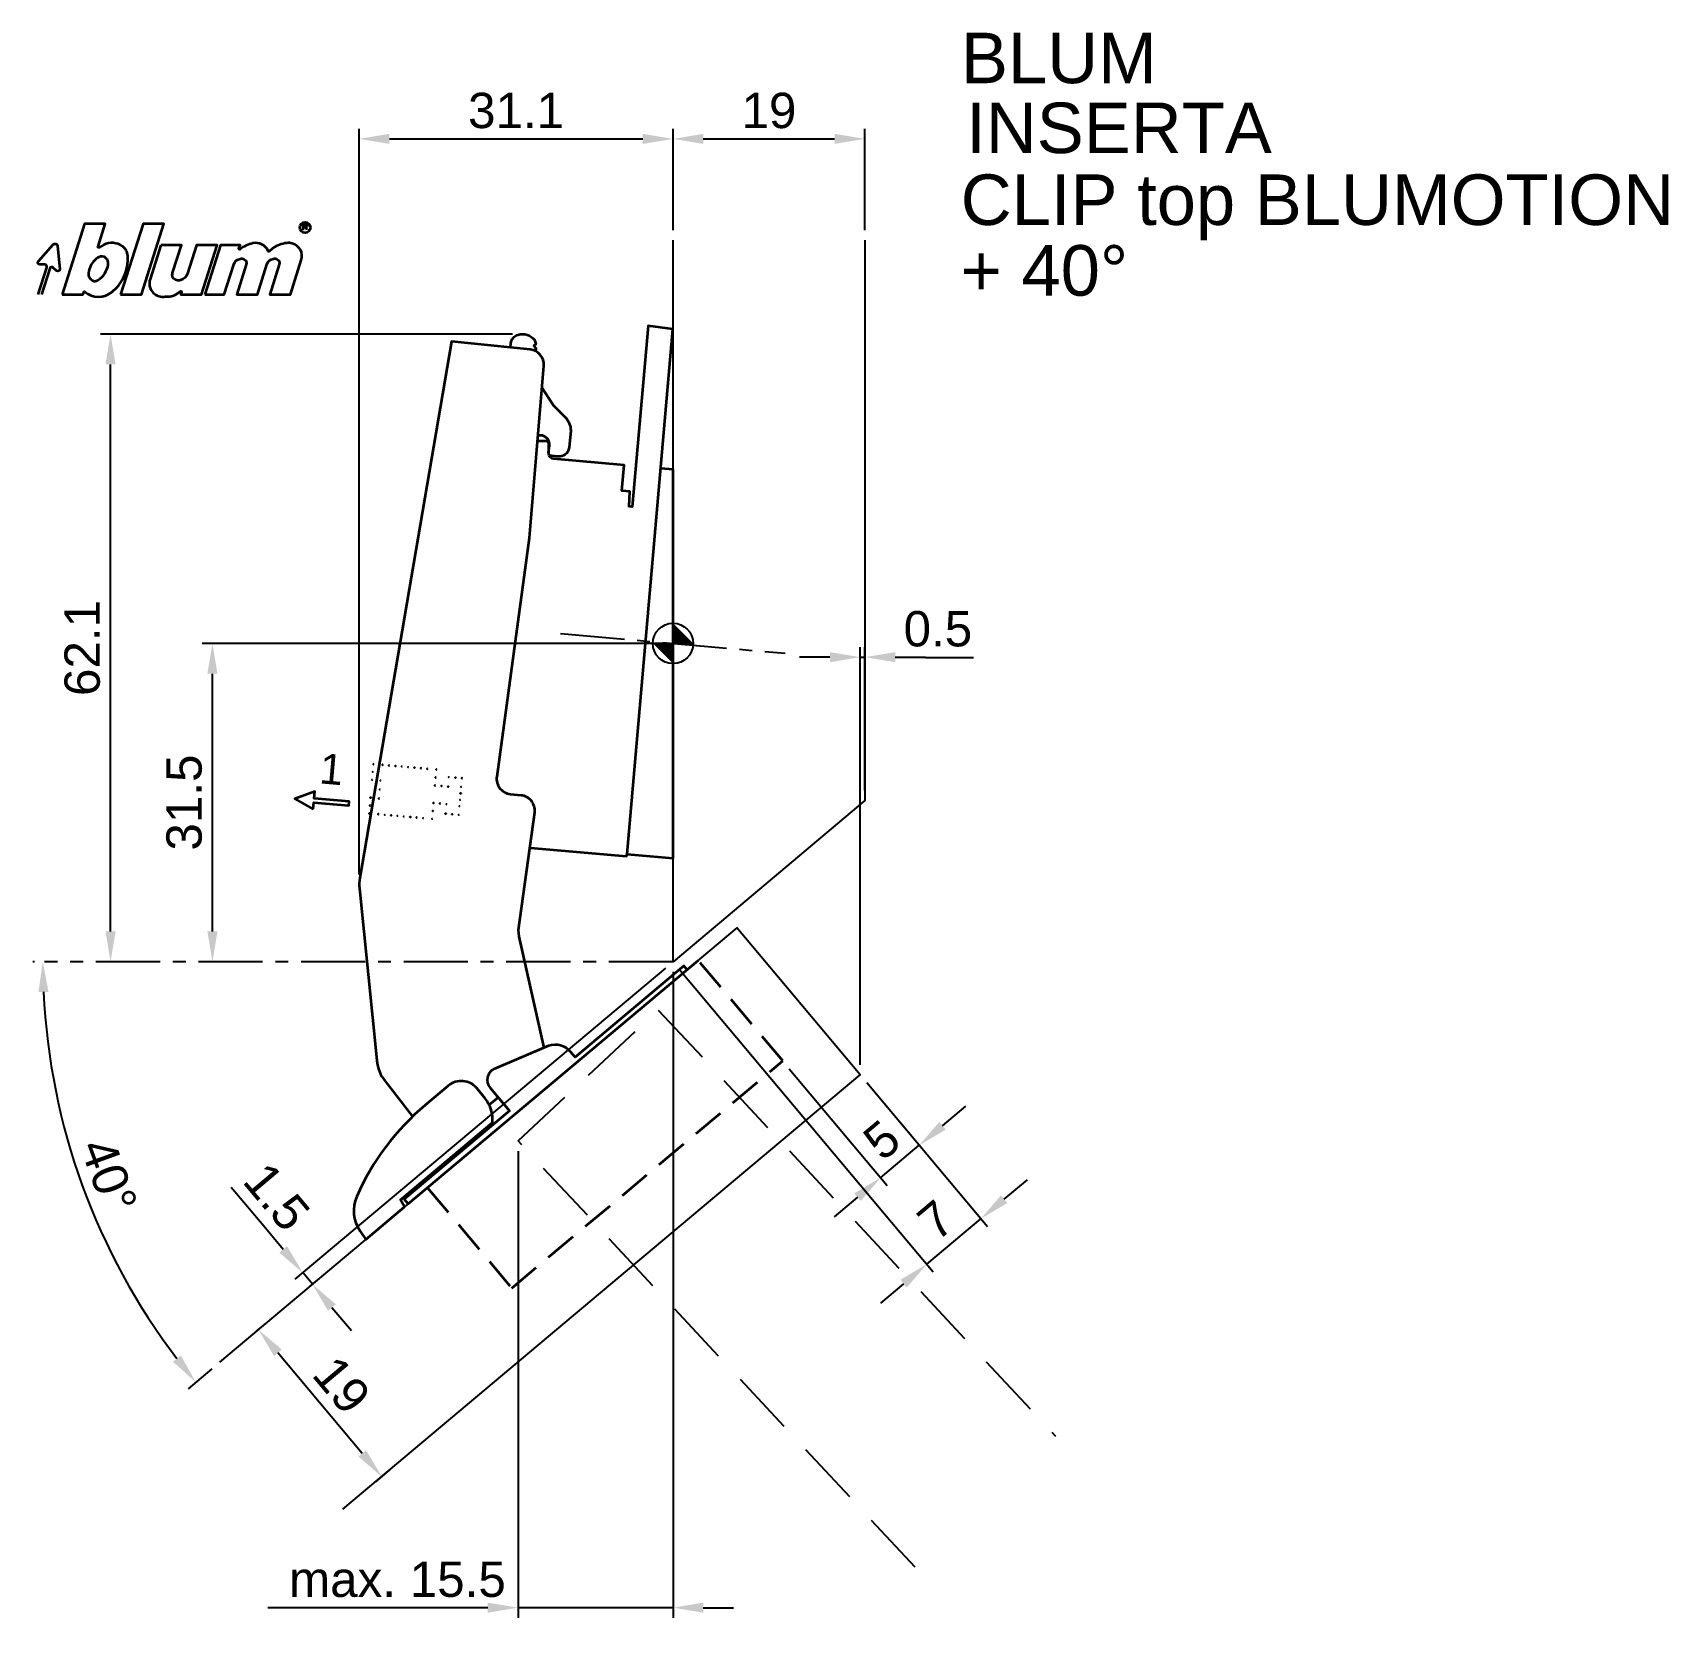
# Model space of a CAD drawing. Extents: x -63 to 99, y -98 to 60.
import ezdxf

# ---------------------------------------------------------------- set-up
doc = ezdxf.new("R2010")
doc.units = 0
doc.header["$PDMODE"] = 35
doc.header["$PDSIZE"] = 5
for name, pattern in [('MITTE', [50.8, 31.75, -6.35, 6.35, -6.35]), ('STRICHLINIE', [19.05, 12.7, -6.35]), ('VERDECKT2', [4.7625, 3.175, -1.5875])]:
    doc.linetypes.add(name, pattern=pattern)
doc.layers.get('Defpoints').update_dxf_attribs({"linetype": 'CONTINUOUS'})
doc.layers.add('1', color=2, linetype='CONTINUOUS')
doc.layers.add('5', color=1, linetype='CONTINUOUS')
doc.layers.add('6', color=3, linetype='CONTINUOUS', lineweight=35)
doc.styles.add('Beschlag', font='ARIAL.TTF')
doc.dimstyles.new('Beschlag', dxfattribs={"dimtxt": 3.5, "dimasz": 3, "dimexe": 1, "dimexo": 1, "dimgap": 1, "dimtad": 1, "dimdec": 1, "dimdsep": 46, "dimtxsty": 'Beschlag', "dimcen": 2, "dimclrd": 256, "dimclre": 256, "dimclrt": 256, "dimadec": 1, "dimazin": 2, "dimtfac": 0.71, "dimtdec": 1, "dimtix": 1, "dimtmove": 2, "dimatfit": 0, "dimfxl": 0, "dimtolj": 1, "dimlwd": -1, "dimlwe": -1, "dimarcsym": 0})

# ---------------------------------------------------------------- blocks, each defined once
blk = doc.blocks.new('NullPunkt')
at = {"layer": '5'}
for points in [[(0, 2), (0, -2)], [(-2, 0), (2, 0)]]:
    blk.add_lwpolyline(points, dxfattribs=at)
blk.add_circle((0, 0), 2, dxfattribs=at)
for points in [[(0, 0), (-2, 0), (0, 2)], [(0, 0), (2, 0), (0, -2)]]:
    blk.add_solid(points, dxfattribs=at)
blk = doc.blocks.new('*D1')
at = {"layer": '1'}
for p, q in [((-0.98, 0), (-46.59, 0)), ((-45.59, -28.5), (-45.59, -3)), ((-43.88, -31.5), (-46.59, -31.5))]:
    blk.add_line(p, q, dxfattribs=at)
for points in [[(-46.09, -3), (-45.09, -3), (-45.59, 0)], [(-46.09, -28.5), (-45.09, -28.5), (-45.59, -31.5)]]:
    blk.add_solid(points, dxfattribs=at)
at = {"layer": 'Defpoints', "color": 0}
for p in [(-45.59, 0), (0.02, 0), (-42.88, -31.5)]:
    blk.add_point(p, dxfattribs=at)
at = {"layer": '1', "insert": (-48.38, -15.75), "char_height": 3.5, "attachment_point": 5, "rotation": 90, "style": 'Beschlag'}
blk.add_mtext('\\A1;31.5', dxfattribs=at)
blk = doc.blocks.new('*D2')
at = {"layer": '1'}
for p, q in [((-15.88, 30.61), (-56.68, 30.61)), ((-55.68, -28.5), (-55.68, 27.61)), ((-54.29, -31.5), (-56.68, -31.5))]:
    blk.add_line(p, q, dxfattribs=at)
for points in [[(-56.18, 27.61), (-55.18, 27.61), (-55.68, 30.61)], [(-56.18, -28.5), (-55.18, -28.5), (-55.68, -31.5)]]:
    blk.add_solid(points, dxfattribs=at)
at = {"layer": 'Defpoints', "color": 0}
for p in [(-55.68, 30.61), (-14.88, 30.61), (-53.29, -31.5)]:
    blk.add_point(p, dxfattribs=at)
at = {"layer": '1', "insert": (-58.47, -0.45), "char_height": 3.5, "attachment_point": 5, "rotation": 90, "style": 'Beschlag'}
blk.add_mtext('\\A1;62.1', dxfattribs=at)
blk = doc.blocks.new('*D3')
at = {"layer": '1'}
for p, q in [((-31.06, -22.87), (-31.06, 50.94)), ((0.02, 40.9), (0.02, 50.94)), ((-28.06, 49.94), (-2.98, 49.94))]:
    blk.add_line(p, q, dxfattribs=at)
for points in [[(-28.06, 50.44), (-28.06, 49.44), (-31.06, 49.94)], [(-2.98, 50.44), (-2.98, 49.44), (0.02, 49.94)]]:
    blk.add_solid(points, dxfattribs=at)
at = {"layer": 'Defpoints', "color": 0}
for p in [(0.02, 49.94), (0.02, 39.9), (-31.06, -23.87)]:
    blk.add_point(p, dxfattribs=at)
at = {"layer": '1', "insert": (-15.52, 52.73), "char_height": 3.5, "attachment_point": 5, "style": 'Beschlag'}
blk.add_mtext('\\A1;31.1', dxfattribs=at)
blk = doc.blocks.new('*D4')
at = {"layer": '1'}
for p, q in [((0.02, 40.9), (0.02, 50.94)), ((19.02, 40.9), (19.02, 50.94)), ((3.02, 49.94), (16.02, 49.94))]:
    blk.add_line(p, q, dxfattribs=at)
for points in [[(3.02, 50.44), (3.02, 49.44), (0.02, 49.94)], [(16.02, 50.44), (16.02, 49.44), (19.02, 49.94)]]:
    blk.add_solid(points, dxfattribs=at)
at = {"layer": 'Defpoints', "color": 0}
for p in [(19.02, 49.94), (0.02, 39.9), (19.02, 39.9)]:
    blk.add_point(p, dxfattribs=at)
at = {"layer": '1', "insert": (9.52, 52.73), "char_height": 3.5, "attachment_point": 5, "style": 'Beschlag'}
blk.add_mtext('\\A1;19', dxfattribs=at)
blk = doc.blocks.new('*D5')
at = {"layer": '1'}
for p, q in [((15.56, -1.36), (12.56, -1.36)), ((18.56, -41.71), (18.56, -0.36)), ((18.56, -1.36), (19.02, -1.36)), ((19.02, -14.56), (19.02, -0.36)), ((22.02, -1.36), (25.02, -1.36))]:
    blk.add_line(p, q, dxfattribs=at)
for points in [[(15.56, -0.86), (15.56, -1.86), (18.56, -1.36)], [(22.02, -0.86), (22.02, -1.86), (19.02, -1.36)]]:
    blk.add_solid(points, dxfattribs=at)
at = {"layer": 'Defpoints', "color": 0}
for p in [(19.02, -1.36), (19.02, -15.56), (18.56, -42.71)]:
    blk.add_point(p, dxfattribs=at)
at = {"layer": '1', "insert": (26.25, 1.43), "char_height": 3.5, "attachment_point": 5, "style": 'Beschlag'}
blk.add_mtext('\\A1;0.5', dxfattribs=at)
blk = doc.blocks.new('*D6')
at = {"layer": '1'}
for p, q in [((0.02, -32.5), (0.02, -96.44)), ((-15.33, -50.24), (-15.33, -96.44)), ((-18.33, -95.44), (-21.33, -95.44)), ((0.02, -95.44), (-15.33, -95.44)), ((3.02, -95.44), (6.02, -95.44))]:
    blk.add_line(p, q, dxfattribs=at)
for points in [[(-18.33, -94.94), (-18.33, -95.94), (-15.33, -95.44)], [(3.02, -94.94), (3.02, -95.94), (0.02, -95.44)]]:
    blk.add_solid(points, dxfattribs=at)
at = {"layer": 'Defpoints', "color": 0}
for p in [(0.02, -31.5), (-15.33, -49.24), (-15.33, -95.44)]:
    blk.add_point(p, dxfattribs=at)
at = {"layer": '1', "insert": (-27.27, -92.65), "char_height": 3.5, "attachment_point": 5, "style": 'Beschlag'}
blk.add_mtext('\\A1;max. 15.5', dxfattribs=at)
blk = doc.blocks.new('*D7')
at = {"layer": '1'}
for p, q in [((0.67, -32.27), (25.79, -62.21)), ((19.21, -43.47), (31.15, -57.71)), ((32.81, -55.01), (35.11, -53.08)), ((25.15, -61.44), (30.51, -56.94)), ((22.85, -63.37), (20.55, -65.3))]:
    blk.add_line(p, q, dxfattribs=at)
for points in [[(32.49, -54.63), (33.13, -55.39), (30.51, -56.94)], [(22.53, -62.99), (23.17, -63.75), (25.15, -61.44)]]:
    blk.add_solid(points, dxfattribs=at)
at = {"layer": 'Defpoints', "color": 0}
for p in [(0.02, -31.5), (18.56, -42.71), (30.51, -56.94)]:
    blk.add_point(p, dxfattribs=at)
at = {"layer": '1', "insert": (26.06, -57.08), "char_height": 3.5, "attachment_point": 5, "rotation": 40, "style": 'Beschlag'}
blk.add_mtext('\\A1;7', dxfattribs=at)
blk = doc.blocks.new('*D8')
at = {"layer": '1'}
for p, q in [((11.52, -42.09), (21.22, -53.65)), ((19.21, -43.47), (25.05, -50.43)), ((26.71, -47.74), (29, -45.81)), ((20.58, -52.88), (24.41, -49.67)), ((18.28, -54.81), (15.98, -56.74))]:
    blk.add_line(p, q, dxfattribs=at)
for points in [[(26.38, -47.36), (27.03, -48.12), (24.41, -49.67)], [(17.96, -54.43), (18.6, -55.19), (20.58, -52.88)]]:
    blk.add_solid(points, dxfattribs=at)
at = {"layer": 'Defpoints', "color": 0}
for p in [(10.88, -41.33), (18.56, -42.71), (24.41, -49.67)]:
    blk.add_point(p, dxfattribs=at)
at = {"layer": '1', "insert": (20.7, -49.15), "char_height": 3.5, "attachment_point": 5, "rotation": 40, "style": 'Beschlag'}
blk.add_mtext('\\A1;5', dxfattribs=at)
blk = doc.blocks.new('*D9')
at = {"layer": '1'}
for p, q in [((-41.22, -68.07), (-40.27, -67.27)), ((-30.75, -80.17), (-39.11, -70.22)), ((-29.42, -82.97), (-28.06, -81.83))]:
    blk.add_line(p, q, dxfattribs=at)
for points in [[(-38.72, -69.89), (-39.49, -70.54), (-41.03, -67.92)], [(-30.37, -79.85), (-31.13, -80.49), (-28.82, -82.47)]]:
    blk.add_solid(points, dxfattribs=at)
at = {"layer": 'Defpoints', "color": 0}
for p in [(-41.03, -67.92), (-41.98, -68.71), (-30.18, -83.61)]:
    blk.add_point(p, dxfattribs=at)
at = {"layer": '1', "insert": (-32.79, -73.4), "char_height": 3.5, "attachment_point": 5, "rotation": 310, "style": 'Beschlag'}
blk.add_mtext('\\A1;19', dxfattribs=at)
blk = doc.blocks.new('*D10')
at = {"layer": '1'}
for p, q in [((-0.74, -32.14), (-37.42, -62.92)), ((-38.58, -59.98), (-40.51, -57.68)), ((-35.69, -63.43), (-36.65, -62.28)), ((-35.9, -63.61), (-34.92, -62.79)), ((-33.76, -65.73), (-31.83, -68.02))]:
    blk.add_line(p, q, dxfattribs=at)
for points in [[(-38.2, -59.66), (-38.96, -60.3), (-36.65, -62.28)], [(-33.37, -65.41), (-34.14, -66.05), (-35.69, -63.43)]]:
    blk.add_solid(points, dxfattribs=at)
at = {"layer": 'Defpoints', "color": 0}
for p in [(0.02, -31.5), (-36.65, -62.28), (-36.67, -64.25)]:
    blk.add_point(p, dxfattribs=at)
at = {"layer": '1', "insert": (-39.22, -54.77), "char_height": 3.5, "attachment_point": 5, "rotation": 310, "style": 'Beschlag'}
blk.add_mtext('\\A1;1.5', dxfattribs=at)
blk = doc.blocks.new('Logo_BLUM')
at = {"layer": '6', "color": 20, "linetype": 'Continuous'}
for points in [[(2.39, 0), (4.43, 0), (4.52, 0.26, -0.512391), (4.62, 0.29, 0.357881), (7.3, 0.25, 0.116336), (8.5, 1.76, 0.127435), (8.89, 3.85, 0.227045), (8.36, 4.79, 0.273775), (6.5, 4.93), (6.04, 4.67, -0.689828), (5.94, 4.76), (6.65, 7), (4.61, 7)], [(12.15, 4.9), (11.09, 1.53, 0.527578), (12.44, -0.2, -0.003338), (13.06, -0.17, 0.131781), (13.63, 0.02), (14.12, 0.32, -0.706223), (14.22, 0.24), (14.15, 0), (16.19, 0), (17.75, 4.9), (15.7, 4.9), (14.81, 2.11, -0.253672), (14.11, 1.42, -0.127823), (13.72, 1.42, -0.447747), (13.33, 2.15), (14.2, 4.9)], [(16.53, 0), (18.44, 0), (19.39, 3, -0.282196), (20.04, 3.56, -0.141376), (20.38, 3.52, -0.3938), (20.62, 2.99), (19.67, 0), (21.72, 0), (22.67, 3, -0.282189), (23.31, 3.56, -0.141385), (23.65, 3.52, -0.393792), (23.89, 2.99), (22.94, 0), (24.99, 0), (26.07, 3.42, 0.424526), (25.18, 5.07, 0.098115), (24.64, 5.11, 0.114777), (23.24, 4.6), (22.89, 4.28, -0.522588), (22.79, 4.31, 0.36711), (21.28, 5.09, 0.102012), (20, 4.5, -0.748324), (19.89, 4.58), (20, 4.9), (18.08, 4.9)], [(5.59, 3.39, 0.16703), (4.99, 2.14, 0.322673), (5.41, 1.39, 0.260102), (5.93, 1.42, 0.211929), (6.95, 3, 0.250706), (6.73, 3.62, 0.316796), (6.01, 3.72, 0.086595)]]:
    blk.add_lwpolyline(points, format="xyb", close=True, dxfattribs=at)
blk.add_lwpolyline([(8.18, 0), (10.23, 0), (12.45, 7), (10.4, 7)], close=True, dxfattribs=at)
for points in [[(26.26, 6.4), (26.26, 6.9), (26.52, 6.9, -0.975005), (26.53, 6.67, 0.014563), (26.45, 6.67), (26.26, 6.67), (26.45, 6.67), (26.52, 6.6), (26.57, 6.53), (26.62, 6.42)], [(0, 0), (0.86, 2.7, 0.480207), (0.67, 2.98), (0.19, 2.97, -0.689229), (0.05, 3.33), (1.49, 4.95, -0.685285), (1.94, 4.79), (2.15, 2.54, -0.636083), (1.84, 2.36), (1.47, 2.68, 0.560356), (1.16, 2.59), (0.34, 0)]]:
    blk.add_lwpolyline(points, format="xyb", dxfattribs=at)
blk.add_circle((26.44, 6.65), 0.527, dxfattribs=at)
blk = doc.blocks.new('Seitliche Verstellung')
at = {"layer": '6'}
for centre in [(78.74, 49.8), (78.74, 49.02), (79.64, 49.8), (80.27, 49.8), (80.91, 49.8), (81.54, 49.8), (82.18, 49.8), (82.81, 49.8), (83.45, 49.8), (84.08, 49.8), (84.98, 49.8), (84.98, 49.01), (86.28, 49.17), (86.93, 49.17), (87.58, 49.17), (78.74, 48.24), (79.57, 48.24), (79.57, 47.35), (84.98, 48.22), (85.63, 48.23), (86.28, 48.22), (87.58, 48.31), (87.58, 47.67), (87.58, 47.03), (78.74, 46.46), (78.74, 45.68), (79.57, 46.46), (84.98, 46.48), (84.98, 45.69), (85.63, 46.48), (86.28, 46.48), (86.28, 45.53), (86.93, 45.53), (87.58, 46.4), (87.58, 45.53), (78.74, 44.9), (79.64, 44.9), (80.28, 44.9), (80.91, 44.9), (81.55, 44.9), (82.18, 44.9), (82.82, 44.9), (83.45, 44.9), (84.09, 44.9), (84.98, 44.9)]:
    blk.add_circle(centre, 0.00604, dxfattribs=at)
blk = doc.blocks.new('*D14')
at = {"layer": '1'}
for p, q in [((-63.21, -31.5), (-63.39, -31.5)), ((-45.65, -71.79), (-48, -73.77))]:
    blk.add_line(p, q, dxfattribs=at)
blk.add_arc((2.36, -31.5), 64.74, 182.6551, 217.3489, dxfattribs=at)
for points in [[(-62.82, -34.51), (-61.82, -34.49), (-62.39, -31.5)], [(-48.72, -70.47), (-49.5, -71.09), (-47.24, -73.12)]]:
    blk.add_solid(points, dxfattribs=at)
at = {"layer": 'Defpoints', "color": 0}
for p in [(6.35, -28.15), (-62.21, -31.5), (0.02, -31.5), (-60.64, -46.43), (-44.88, -71.15)]:
    blk.add_point(p, dxfattribs=at)
at = {"layer": '1', "insert": (-55.86, -52.69), "char_height": 3.5, "attachment_point": 5, "rotation": 290.002, "style": 'Beschlag'}
blk.add_mtext('\\A1;40°', dxfattribs=at)

msp = doc.modelspace()

# ---------------------------------------------------------------- linework, layer by layer
at = {"layer": '1'}
for p, q in [((25.02, -1.4), (29.78, -1.4)), ((-40.51, -57.68), (-43.72, -53.85)), ((-21.33, -95.44), (-40.11, -95.44))]:
    msp.add_line(p, q, dxfattribs=at)
at = {"layer": '5', "linetype": 'MITTE', "ltscale": 0.2}
for p, q in [((-11.12, 0.97), (11.12, -0.97)), ((0.02, -31.5), (-62.21, -31.5))]:
    msp.add_line(p, q, dxfattribs=at)
at = {"layer": '5'}
for points in [[(19.02, 39.9), (19.02, -15.56), (0.02, -31.5), (0.02, 39.9)], [(-32.67, -85.7), (18.56, -42.71), (6.35, -28.15), (-44.88, -71.15)]]:
    msp.add_lwpolyline(points, dxfattribs=at)
at = {"layer": '5', "linetype": 'STRICHLINIE', "ltscale": 0.5}
msp.add_lwpolyline([(24.01, -91.44), (-15.33, -49.24), (-1.44, -36.29), (37.89, -78.46)], dxfattribs=at)
at = {"layer": '6'}
msp.add_line((-17.3, -44.93), (-18.18, -45.67), dxfattribs=at)
for points in [[(-14.08, -20.23), (-4.59, -21.06), (-4.53, -20.86), (0.01, 31.11), (-2.45, 31.45), (-4.02, 13.52), (-4.33, 13.55), (-4.25, 15.05), (-5.05, 15.12), (-4.83, 17.65), (-11.81, 18.26, -0.388875), (-12.27, 18.76), (-12.27, 19.73, 0.315706), (-12.46, 20.01), (-13.4, 20.01)], [(-12.75, -40.04), (-15.23, -29.01), (-15.27, -28.36), (-13.68, -16.69, 0.414214), (-15.02, -15.04), (-16.07, -14.94, -0.43692), (-17.39, -13.17), (-14.19, 10.45), (-12.78, 27.47, 0.407724), (-14.12, 29.09), (-21.91, 29.87), (-31, -23.19, 0.067885), (-31.04, -24.27), (-29.31, -41.29, 0.139943), (-28.5, -43.33), (-25.78, -46.84)], [(-16.08, 29.29), (-16.04, 29.69, -0.303349), (-15.33, 30.55, -0.299345), (-13.69, 30.05), (-13.55, 29.61), (-13.75, 29.45), (-13.57, 29.23), (-13.59, 28.94), (-13.59, 28.93)], [(-12.96, 25.32), (-11.81, 23.56), (-10.65, 22.39, -0.19904), (-10.11, 21.07), (-10.28, 19.38, -0.414215), (-11.38, 18.49), (-12.03, 18.56, -0.413894), (-12.3, 18.89), (-12.22, 19.58, 0.519385), (-13.35, 20.57, -2.773177)], [(1.41, -32.3), (1.09, -31.92), (-9.67, -40.95), (-10.1, -40.44, 0.312987), (-12.3, -39.84), (-17.71, -42.13, 0.486363), (-18.1, -43.98), (-16.17, -46.27), (-16.17, -46.27), (-26.59, -55.01), (-26.2, -55.47), (2.52, -31.37)]]:
    msp.add_lwpolyline(points, format="xyb", dxfattribs=at)
msp.add_lwpolyline([(-4.53, -20.86), (0.02, -21.26), (0.02, 17.23), (-1.19, 17.33)], dxfattribs=at)
msp.add_lwpolyline([(-35.6, -16.42), (-35.54, -15.73), (-32.07, -16.03), (-32.04, -15.66), (-35.51, -15.36), (-35.45, -14.66), (-37.42, -15.38)], close=True, dxfattribs=at)
at = {"layer": '6', "linetype": 'VERDECKT2'}
msp.add_lwpolyline([(-24.29, -53.87), (-15.95, -63.81), (10.88, -41.33), (2.52, -31.37)], dxfattribs=at)
at = {"layer": '6', "flags": 128}
msp.add_lwpolyline([(-19.41, -44.03, 0.414214), (-22.23, -43.78), (-24.51, -45.69, 0.114125), (-31.3, -54.74, 0.262579), (-30.97, -58.16), (-30.39, -58.99), (-26.56, -55.77), (-26.97, -55.07), (-17.85, -47.42, 0.191102), (-18.59, -45.03), (-19.41, -44.03)], format="xyb", dxfattribs=at)

# ---------------------------------------------------------------- block references
at = {"layer": '5', "rotation": 90}
msp.add_blockref('NullPunkt', (0.02, 0), dxfattribs=at)
at = {"layer": '6'}
msp.add_blockref('Logo_BLUM', (-62.86, 34.52), dxfattribs=at)
at = {"layer": '6', "rotation": 355}
msp.add_blockref('Seitliche Verstellung', (-112.41, -54.69), dxfattribs=at)

# ---------------------------------------------------------------- texts
at = {"layer": '1', "linetype": 'Continuous', "style": 'Beschlag'}
for s, p in [('BLUM', (28.53, 55.45)), ('CLIP top BLUMOTION', (28.51, 41.42)), ('+ 40%%D', (28.51, 34.42))]:
    msp.add_text(s, height=5, dxfattribs=at).set_placement(p)
at = {"layer": '1', "insert": (29.05, 53.53), "char_height": 5, "width": 110.7908, "attachment_point": 1, "style": 'Beschlag'}
msp.add_mtext('INSERTA', dxfattribs=at)
at = {"layer": '1', "insert": (-34.82, -10.85), "char_height": 3, "width": 4.0438, "attachment_point": 1, "rotation": 355, "style": 'Beschlag'}
msp.add_mtext('1', dxfattribs=at)

# ---------------------------------------------------------------- dimensions: what is measured, and where the dimension line sits
at = {"layer": '1'}
for base, p1, p2, angle, picture, middle in [((0.02, 49.94), (-31.06, -23.87), (0.02, 39.9), 180, '*D3', (-15.52, 52.73)), ((19.02, 49.94), (0.02, 39.9), (19.02, 39.9), 180, '*D4', (9.52, 52.73)), ((-55.68, 30.61), (-53.29, -31.5), (-14.88, 30.61), 90, '*D2', (-58.47, -0.45)), ((-45.59, 0), (-42.88, -31.5), (0.02, 0), 90, '*D1', (-48.38, -15.75)), ((30.51, -56.94), (0.02, -31.5), (18.56, -42.71), 40, '*D7', (26.06, -57.08)), ((24.41, -49.67), (10.88, -41.33), (18.56, -42.71), 40, '*D8', (20.7, -49.15)), ((-41.03, -67.92), (-30.18, -83.61), (-41.98, -68.71), 130, '*D9', (-32.79, -73.4))]:
    dim = msp.add_linear_dim(base=base, p1=p1, p2=p2, angle=angle, dimstyle='Beschlag', dxfattribs=at)
    dim.commit()
    dim.dimension.update_dxf_attribs({"geometry": picture, "text_midpoint": middle})
for base, p1, p2, angle, picture, middle in [((19.02, -1.36), (18.56, -42.71), (19.02, -15.56), 180, '*D5', (26.25, 1.43)), ((-36.65, -62.28), (-36.67, -64.25), (0.02, -31.5), 130, '*D10', (-39.22, -54.77))]:
    dim = msp.add_linear_dim(base=base, p1=p1, p2=p2, angle=angle, dimstyle='Beschlag', dxfattribs=at)
    dim.commit()
    dim.dimension.update_dxf_attribs({"geometry": picture, "text_midpoint": middle, "dimtype": 160})
dim = msp.add_angular_dim_2l(base=(-60.64, -46.43), line1=((0.02, -31.5), (-62.21, -31.5)), line2=((6.35, -28.15), (-44.88, -71.15)), dimstyle='Beschlag', dxfattribs=at)
dim.commit()
dim.dimension.update_dxf_attribs({"geometry": '*D14', "text_midpoint": (-55.86, -52.69)})
dim = msp.add_linear_dim(base=(-15.33, -95.44), p1=(0.02, -31.5), p2=(-15.33, -49.24), angle=180, text='max. 15.5', dimstyle='Beschlag', dxfattribs=at)
dim.commit()
dim.dimension.update_dxf_attribs({"geometry": '*D6', "text_midpoint": (-27.27, -92.65), "dimtype": 160})

doc.saveas('drawing.dxf')
